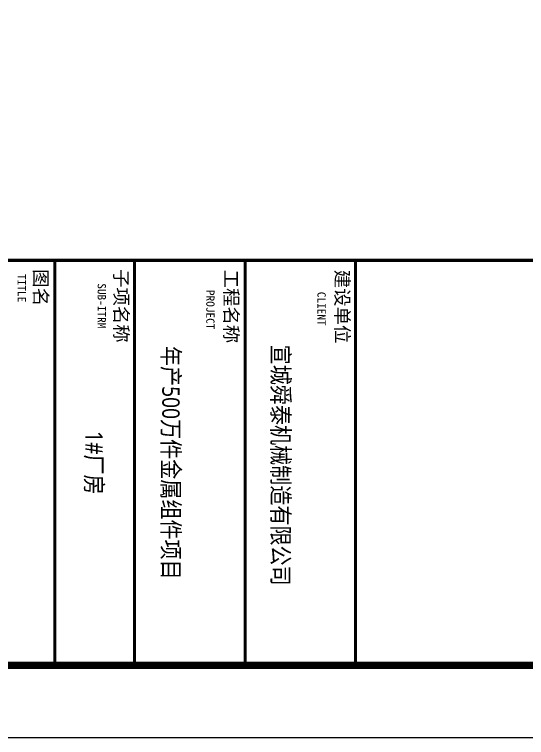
# Model space of a CAD drawing. Extents: x -496980 to 486425, y -292187 to -29437.
# Drawn here: x -95071 to -77341, y -292187 to -267147 of the extents above; entities that cross this region are included whole.
import ezdxf
from ezdxf.enums import TextEntityAlignment as Align

# ---------------------------------------------------------------- set-up
doc = ezdxf.new("R2010")
doc.units = 0
doc.header["$LTSCALE"] = 1000
doc.header["$MEASUREMENT"] = 0
for name, color, linetype in [('46', 7, 'Continuous'), ('PUB_TEXT', 7, 'Continuous'), ('PUB_TITLE', 4, 'Continuous')]:
    doc.layers.add(name, color=color, linetype=linetype)
doc.styles.add('-黑体', font='msyh.ttf', dxfattribs={"width": 0.8})
doc.styles.add('TQ', font='')
doc.styles.get('TQ').set_extended_font_data('SimSun')

msp = doc.modelspace()

# ---------------------------------------------------------------- linework, layer by layer
at = {"layer": 'PUB_TITLE'}
msp.add_lwpolyline([(-139303.5, -29436.9), (-139303.5, -292186.9), (9196.5, -292186.9), (9196.5, -29436.9)], close=True, dxfattribs=at)
at = {"layer": 'PUB_TITLE', "const_width": 250}
msp.add_lwpolyline([(-136803.5, -35686.9), (-136803.5, -289686.9), (6696.5, -289686.9), (6696.5, -35686.9)], close=True, dxfattribs=at)
at = {"layer": 'PUB_TITLE', "lineweight": 40, "const_width": 106.2, "elevation": -69.6}
for points in [[(6696.5, -275661.9), (-136803.5, -275661.9)], [(-93673.6, -275661.9), (-93673.6, -289686.9)], [(-90911.1, -275661.9), (-90911.1, -289686.9)], [(-87086.1, -275661.9), (-87086.1, -289686.9)], [(-83261.1, -275661.9), (-83261.1, -289686.9)]]:
    msp.add_lwpolyline(points, dxfattribs=at)

# ---------------------------------------------------------------- texts
at = {"layer": '46', "linetype": 'Continuous', "style": '-黑体', "width": 0.85}
for s, p in [('年产500万件金属组件项目', (-89953.1, -282674.4, -69.6)), ('宣城舜泰机械制造有限公司', (-86153.5, -282755.4, -69.6)), ('1#厂房', (-92612.1, -282674.4, -69.6))]:
    msp.add_text(s, height=600, rotation=270, dxfattribs=at).set_placement(p, align=Align.CENTER)
at = {"layer": 'PUB_TEXT', "attachment_point": 1, "rotation": 270, "style": 'TQ'}
for s, insert, char_height, width in [('TITLE', (-94674.6, -276135.9, -69.6), 286.87, 5998.875), ('图名', (-93925.9, -275969.1, -69.6), 467.5, 2779.5), ('子项名称', (-91139.1, -275961.5, -69.6), 467.5, 2779.5), ('工程名称', (-87331.4, -275981.9, -69.6), 467.5, 2779.5), ('建设单位', (-83485.8, -275985.6, -69.6), 467.5, 2779.5), ('SUB-ITRM', (-91903.8, -276455.5, -69.6), 286.87, 5998.875), ('PROJECT', (-88143.8, -276686.9, -69.6), 286.87, 5998.875), ('CLIENT', (-84293.2, -276750.8, -69.6), 286.87, 5998.875)]:
    msp.add_mtext(s, dxfattribs=dict(at, insert=insert, char_height=char_height, width=width))

doc.saveas('drawing.dxf')
